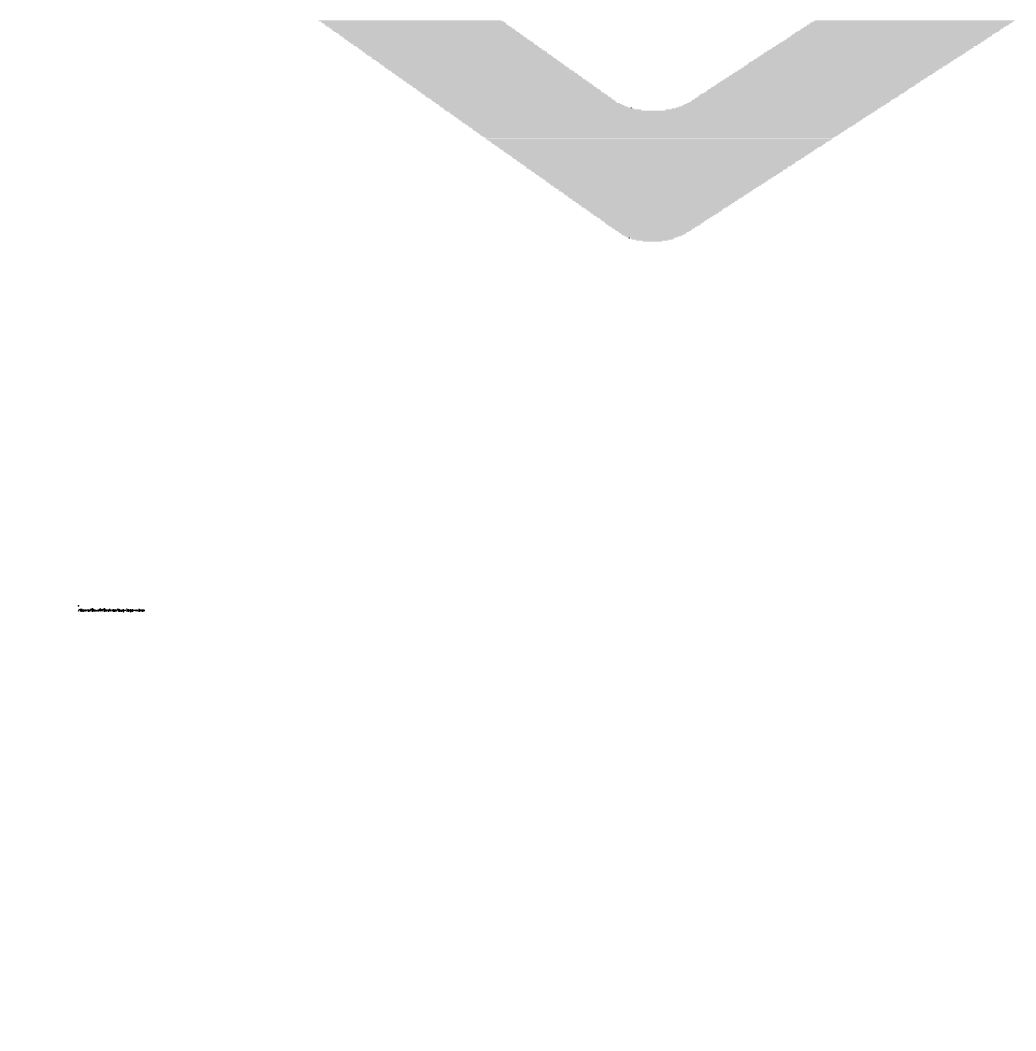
# Model space of a CAD drawing. Extents: x -10 to 136, y -30 to 100.
# Drawn here: x 85.138 to 88.664, y 59.962 to 63.543 of the extents above; entities that cross this region are included whole.
import ezdxf

# ---------------------------------------------------------------- set-up
doc = ezdxf.new("R2010")
doc.units = 0
for name, color, linetype in [('23', 7, 'CONTINUOUS'), ('25', 253, 'CONTINUOUS'), ('49', 253, 'CONTINUOUS')]:
    doc.layers.add(name, color=color, linetype=linetype)

# ---------------------------------------------------------------- blocks, each defined once
blk = doc.blocks.new('RECT')
blk.add_solid([(-0.5, -0.5), (0.5, -0.5), (-0.5, 0.5), (0.5, 0.5)])

msp = doc.modelspace()

# ---------------------------------------------------------------- linework, layer by layer
at = {"layer": '23'}
msp.add_point((85.344, 61.468), dxfattribs=at)
at = {"layer": '25'}
for p, q in [((85.344, 61.4489), (85.3491, 61.4565)), ((85.351, 61.4565), (85.351, 61.4502)), ((85.351, 61.4502), (85.3523, 61.4489)), ((85.3523, 61.4489), (85.3548, 61.4489)), ((85.3548, 61.4489), (85.3561, 61.4502)), ((85.3561, 61.4502), (85.3561, 61.4565)), ((85.358, 61.4527), (85.3593, 61.454)), ((85.3593, 61.4514), (85.358, 61.4527)), ((85.358, 61.4489), (85.3618, 61.4489)), ((85.3593, 61.454), (85.3631, 61.454)), ((85.3618, 61.4514), (85.3593, 61.4514)), ((85.3631, 61.4502), (85.3618, 61.4514)), ((85.3618, 61.4489), (85.3631, 61.4502)), ((85.365, 61.4527), (85.3663, 61.454)), ((85.365, 61.4502), (85.365, 61.4527)), ((85.3701, 61.4514), (85.365, 61.4514)), ((85.3663, 61.4489), (85.365, 61.4502)), ((85.3663, 61.454), (85.3688, 61.454)), ((85.3688, 61.4489), (85.3663, 61.4489)), ((85.3688, 61.454), (85.3701, 61.4527)), ((85.3701, 61.4527), (85.3701, 61.4514)), ((85.372, 61.4489), (85.372, 61.454)), ((85.372, 61.4514), (85.3745, 61.454)), ((85.3745, 61.454), (85.3758, 61.454)), ((85.3778, 61.4527), (85.3791, 61.454)), ((85.3791, 61.4514), (85.3778, 61.4527)), ((85.3778, 61.4489), (85.3816, 61.4489)), ((85.3791, 61.454), (85.3829, 61.454)), ((85.3816, 61.4514), (85.3791, 61.4514)), ((85.3829, 61.4502), (85.3816, 61.4514)), ((85.3816, 61.4489), (85.3829, 61.4502)), ((85.3848, 61.4489), (85.3899, 61.4565)), ((85.3918, 61.4565), (85.3918, 61.4489)), ((85.3956, 61.4565), (85.3918, 61.4565)), ((85.3918, 61.4489), (85.3956, 61.4489)), ((85.3969, 61.4552), (85.3956, 61.4565)), ((85.3956, 61.4489), (85.3969, 61.4502)), ((85.3969, 61.4502), (85.3969, 61.4552)), ((85.3988, 61.4502), (85.4001, 61.4514)), ((85.4001, 61.4489), (85.3988, 61.4502)), ((85.4001, 61.454), (85.4026, 61.454)), ((85.4001, 61.4514), (85.4039, 61.4514)), ((85.4039, 61.4489), (85.4001, 61.4489)), ((85.4026, 61.454), (85.4039, 61.4527)), ((85.4039, 61.4527), (85.4039, 61.4489)), ((85.4058, 61.454), (85.4083, 61.4489)), ((85.4083, 61.4489), (85.4109, 61.454)), ((85.4128, 61.4527), (85.4141, 61.454)), ((85.4128, 61.4502), (85.4128, 61.4527)), ((85.4179, 61.4514), (85.4128, 61.4514)), ((85.4141, 61.4489), (85.4128, 61.4502)), ((85.4141, 61.454), (85.4166, 61.454)), ((85.4166, 61.4489), (85.4141, 61.4489)), ((85.4166, 61.454), (85.4179, 61.4527)), ((85.4179, 61.4527), (85.4179, 61.4514)), ((85.4198, 61.4489), (85.4198, 61.4565)), ((85.4198, 61.4565), (85.4236, 61.4565)), ((85.4236, 61.4514), (85.4198, 61.4514)), ((85.4223, 61.4514), (85.4249, 61.4489)), ((85.4236, 61.4565), (85.4249, 61.4552)), ((85.4249, 61.4527), (85.4236, 61.4514)), ((85.4249, 61.4552), (85.4249, 61.4527)), ((85.4268, 61.4489), (85.4319, 61.4565)), ((85.4338, 61.4565), (85.4338, 61.4489)), ((85.4376, 61.4565), (85.4338, 61.4565)), ((85.4338, 61.4489), (85.4376, 61.4489)), ((85.4389, 61.4552), (85.4376, 61.4565)), ((85.4376, 61.4489), (85.4389, 61.4502)), ((85.4389, 61.4502), (85.4389, 61.4552)), ((85.4408, 61.4527), (85.4421, 61.454)), ((85.4408, 61.4502), (85.4408, 61.4527)), ((85.4459, 61.4514), (85.4408, 61.4514)), ((85.4421, 61.4489), (85.4408, 61.4502)), ((85.4421, 61.454), (85.4446, 61.454)), ((85.4446, 61.4489), (85.4421, 61.4489)), ((85.4446, 61.454), (85.4459, 61.4527)), ((85.4459, 61.4527), (85.4459, 61.4514)), ((85.4478, 61.4527), (85.4491, 61.454)), ((85.4491, 61.4514), (85.4478, 61.4527)), ((85.4478, 61.4489), (85.4516, 61.4489)), ((85.4491, 61.454), (85.4529, 61.454)), ((85.4516, 61.4514), (85.4491, 61.4514)), ((85.4529, 61.4502), (85.4516, 61.4514)), ((85.4516, 61.4489), (85.4529, 61.4502)), ((85.4548, 61.4489), (85.4548, 61.4565)), ((85.4548, 61.4514), (85.4586, 61.454)), ((85.4586, 61.4489), (85.4548, 61.4514)), ((85.4606, 61.454), (85.4631, 61.454)), ((85.4619, 61.4552), (85.4619, 61.4502)), ((85.4619, 61.4502), (85.4631, 61.4489)), ((85.4665, 61.454), (85.4653, 61.4527)), ((85.4653, 61.4527), (85.4653, 61.4502)), ((85.4653, 61.4502), (85.4665, 61.4489)), ((85.4691, 61.454), (85.4665, 61.454)), ((85.4665, 61.4489), (85.4691, 61.4489)), ((85.4703, 61.4527), (85.4691, 61.454)), ((85.4691, 61.4489), (85.4703, 61.4502)), ((85.4703, 61.4502), (85.4703, 61.4527)), ((85.4723, 61.4464), (85.4723, 61.454)), ((85.4723, 61.454), (85.4761, 61.454)), ((85.4761, 61.4489), (85.4723, 61.4489)), ((85.4761, 61.454), (85.4773, 61.4527)), ((85.4773, 61.4502), (85.4761, 61.4489)), ((85.4773, 61.4527), (85.4773, 61.4502)), ((85.4793, 61.4489), (85.4843, 61.4565)), ((85.4863, 61.4565), (85.4863, 61.4489)), ((85.4901, 61.454), (85.4863, 61.454)), ((85.4863, 61.4489), (85.4901, 61.4489)), ((85.4913, 61.4527), (85.4901, 61.454)), ((85.4901, 61.4489), (85.4913, 61.4502)), ((85.4913, 61.4502), (85.4913, 61.4527)), ((85.4933, 61.454), (85.4933, 61.4502)), ((85.4933, 61.4502), (85.4945, 61.4489)), ((85.4945, 61.4489), (85.4983, 61.4489)), ((85.4983, 61.4489), (85.4983, 61.454)), ((85.5015, 61.454), (85.5003, 61.4527)), ((85.5003, 61.4527), (85.5003, 61.4502)), ((85.5003, 61.4502), (85.5015, 61.4489)), ((85.5053, 61.454), (85.5015, 61.454)), ((85.5015, 61.4489), (85.5053, 61.4489)), ((85.5028, 61.4464), (85.5041, 61.4464)), ((85.5041, 61.4464), (85.5053, 61.4476)), ((85.5053, 61.4476), (85.5053, 61.454)), ((85.5073, 61.4527), (85.5123, 61.4527)), ((85.5143, 61.4565), (85.5155, 61.4565)), ((85.5143, 61.4489), (85.5168, 61.4489)), ((85.5155, 61.4565), (85.5155, 61.4489)), ((85.5202, 61.454), (85.5189, 61.4527)), ((85.5189, 61.4527), (85.5189, 61.4502)), ((85.5189, 61.4502), (85.5202, 61.4489)), ((85.5227, 61.454), (85.5202, 61.454)), ((85.5202, 61.4489), (85.5227, 61.4489)), ((85.524, 61.4527), (85.5227, 61.454)), ((85.5227, 61.4489), (85.524, 61.4502)), ((85.524, 61.4502), (85.524, 61.4527)), ((85.5272, 61.454), (85.5259, 61.4527)), ((85.5259, 61.4527), (85.5259, 61.4502)), ((85.5259, 61.4502), (85.5272, 61.4489)), ((85.531, 61.454), (85.5272, 61.454)), ((85.5272, 61.4489), (85.531, 61.4489)), ((85.5285, 61.4464), (85.5297, 61.4464)), ((85.5297, 61.4464), (85.531, 61.4476)), ((85.531, 61.4476), (85.531, 61.454)), ((85.5342, 61.454), (85.5329, 61.4527)), ((85.5329, 61.4527), (85.5329, 61.4502)), ((85.5329, 61.4502), (85.5342, 61.4489)), ((85.5367, 61.454), (85.5342, 61.454)), ((85.5342, 61.4489), (85.5367, 61.4489)), ((85.538, 61.4527), (85.5367, 61.454)), ((85.5367, 61.4489), (85.538, 61.4502)), ((85.538, 61.4502), (85.538, 61.4527)), ((85.5399, 61.4527), (85.545, 61.4527)), ((85.5469, 61.4489), (85.5469, 61.454)), ((85.5469, 61.454), (85.5482, 61.454)), ((85.5482, 61.454), (85.5494, 61.4527)), ((85.5494, 61.4527), (85.5507, 61.454)), ((85.5494, 61.4527), (85.5494, 61.4489)), ((85.5507, 61.454), (85.552, 61.4527)), ((85.552, 61.4527), (85.552, 61.4489)), ((85.5539, 61.4489), (85.5539, 61.4502)), ((85.5539, 61.4502), (85.5552, 61.4502)), ((85.5552, 61.4489), (85.5539, 61.4489)), ((85.5552, 61.4502), (85.5552, 61.4489)), ((85.5574, 61.4565), (85.5574, 61.4489)), ((85.5612, 61.454), (85.5574, 61.454)), ((85.5574, 61.4489), (85.5612, 61.4489)), ((85.5625, 61.4527), (85.5612, 61.454)), ((85.5612, 61.4489), (85.5625, 61.4502)), ((85.5625, 61.4502), (85.5625, 61.4527)), ((85.5644, 61.4489), (85.5644, 61.454)), ((85.5644, 61.454), (85.5657, 61.454)), ((85.5657, 61.454), (85.5669, 61.4527)), ((85.5669, 61.4527), (85.5682, 61.454)), ((85.5669, 61.4527), (85.5669, 61.4489)), ((85.5682, 61.454), (85.5695, 61.4527)), ((85.5695, 61.4527), (85.5695, 61.4489)), ((85.5714, 61.4464), (85.5714, 61.454)), ((85.5714, 61.454), (85.5752, 61.454)), ((85.5752, 61.4489), (85.5714, 61.4489)), ((85.5752, 61.454), (85.5765, 61.4527)), ((85.5765, 61.4502), (85.5752, 61.4489)), ((85.5765, 61.4527), (85.5765, 61.4502))]:
    msp.add_line(p, q, dxfattribs=at)
at = {"layer": '49'}
for radius in [38.2532, 37.9738]:
    msp.add_circle((65.024, 49.53), radius, dxfattribs=at)

# ---------------------------------------------------------------- block references
at = {"layer": '25'}
for p, xscale, yscale in [((86.5194, 63.5406), 0.6477, 0.0038), ((86.5271, 63.5368), 0.6477, 0.0038), ((86.5328, 63.533), 0.6515, 0.0038), ((86.5366, 63.5292), 0.6439, 0.0038), ((86.5423, 63.5254), 0.6477, 0.0038), ((86.5461, 63.5216), 0.6477, 0.0038), ((86.5537, 63.5178), 0.6477, 0.0038), ((88.2682, 63.5178), 0.7087, 0.0038), ((88.2758, 63.5216), 0.7086, 0.0038), ((88.2815, 63.5254), 0.7124, 0.0038), ((88.2873, 63.5292), 0.7087, 0.0038), ((88.293, 63.533), 0.7125, 0.0038), ((88.2987, 63.5368), 0.7087, 0.0038), ((88.3063, 63.5406), 0.7087, 0.0038), ((86.5575, 63.514), 0.6477, 0.0038), ((86.5652, 63.5102), 0.6477, 0.0038), ((86.569, 63.5064), 0.6477, 0.0039), ((86.5727, 63.5025), 0.6477, 0.0038), ((86.5804, 63.4987), 0.6477, 0.0038), ((86.5861, 63.4949), 0.6439, 0.0038), ((86.5918, 63.4911), 0.6477, 0.0038), ((86.5956, 63.4873), 0.6477, 0.0038), ((86.6013, 63.4835), 0.6438, 0.0038), ((86.6071, 63.4797), 0.6477, 0.0038), ((88.2111, 63.4797), 0.7087, 0.0038), ((88.2187, 63.4835), 0.7087, 0.0038), ((88.2244, 63.4873), 0.7125, 0.0038), ((88.2263, 63.4911), 0.7087, 0.0038), ((88.2339, 63.4949), 0.7086, 0.0038), ((88.2396, 63.4987), 0.7124, 0.0038), ((88.2473, 63.5025), 0.7125, 0.0038), ((88.2529, 63.5064), 0.7087, 0.0039), ((88.2568, 63.5102), 0.7087, 0.0038), ((88.2644, 63.514), 0.7087, 0.0038), ((86.6108, 63.4759), 0.6477, 0.0038), ((86.6185, 63.4721), 0.6477, 0.0038), ((86.6223, 63.4683), 0.6477, 0.0039), ((86.6279, 63.4644), 0.6515, 0.0038), ((86.6337, 63.4606), 0.6477, 0.0038), ((86.6394, 63.4568), 0.6438, 0.0038), ((86.6433, 63.453), 0.6515, 0.0038), ((86.6509, 63.4492), 0.6439, 0.0038), ((86.6547, 63.4454), 0.6439, 0.0038), ((88.1596, 63.4454), 0.7124, 0.0038), ((88.1634, 63.4492), 0.7048, 0.0038), ((88.1711, 63.453), 0.7125, 0.0038), ((88.1767, 63.4568), 0.7087, 0.0038), ((88.1825, 63.4606), 0.7125, 0.0038), ((88.1882, 63.4644), 0.7087, 0.0038), ((88.1958, 63.4683), 0.7086, 0.0039), ((88.1996, 63.4721), 0.7086, 0.0038), ((88.2072, 63.4759), 0.7086, 0.0038), ((86.6604, 63.4416), 0.6477, 0.0038), ((86.666, 63.4378), 0.6439, 0.0038), ((86.6718, 63.434), 0.6477, 0.0038), ((86.6775, 63.4302), 0.6516, 0.0039), ((86.6814, 63.4263), 0.6439, 0.0038), ((86.687, 63.4225), 0.6477, 0.0038), ((86.6928, 63.4187), 0.6515, 0.0038), ((86.6985, 63.4149), 0.6477, 0.0038), ((86.7041, 63.4111), 0.6439, 0.0038), ((88.1044, 63.4111), 0.7087, 0.0038), ((88.112, 63.4149), 0.7087, 0.0038), ((88.1176, 63.4187), 0.7125, 0.0038), ((88.1234, 63.4225), 0.7086, 0.0038), ((88.1291, 63.4263), 0.7124, 0.0038), ((88.1349, 63.4302), 0.7087, 0.0039), ((88.1406, 63.434), 0.7125, 0.0038), ((88.1463, 63.4378), 0.7087, 0.0038), ((88.1539, 63.4416), 0.7087, 0.0038), ((86.708, 63.4073), 0.6515, 0.0038), ((86.7137, 63.4035), 0.6477, 0.0038), ((86.7195, 63.3997), 0.6439, 0.0038), ((86.7251, 63.3959), 0.6477, 0.0038), ((86.7309, 63.3921), 0.6439, 0.0039), ((86.7366, 63.3882), 0.6477, 0.0038), ((86.7404, 63.3844), 0.6477, 0.0038), ((86.7461, 63.3806), 0.6439, 0.0038), ((86.7518, 63.3768), 0.6477, 0.0038), ((86.7576, 63.373), 0.6515, 0.0038), ((88.0472, 63.373), 0.7086, 0.0038), ((88.0529, 63.3768), 0.7048, 0.0038), ((88.0587, 63.3806), 0.7087, 0.0038), ((88.0663, 63.3844), 0.7087, 0.0038), ((88.0701, 63.3882), 0.7087, 0.0038), ((88.0757, 63.3921), 0.7125, 0.0039), ((88.0815, 63.3959), 0.7086, 0.0038), ((88.0891, 63.3997), 0.7086, 0.0038), ((88.0929, 63.4035), 0.7086, 0.0038), ((88.1005, 63.4073), 0.7087, 0.0038), ((86.7614, 63.3692), 0.6439, 0.0038), ((86.767, 63.3654), 0.6477, 0.0038), ((86.7747, 63.3616), 0.6477, 0.0038), ((86.7785, 63.3578), 0.6477, 0.0038), ((86.7861, 63.354), 0.6477, 0.0039), ((86.7899, 63.3501), 0.6477, 0.0038), ((86.7938, 63.3463), 0.6477, 0.0038), ((86.8013, 63.3425), 0.6477, 0.0038), ((86.8051, 63.3387), 0.6477, 0.0038), ((87.9939, 63.3387), 0.7087, 0.0038), ((87.9995, 63.3425), 0.7049, 0.0038), ((88.0053, 63.3463), 0.7086, 0.0038), ((88.0129, 63.3501), 0.7086, 0.0038), ((88.0167, 63.354), 0.7086, 0.0039), ((88.0243, 63.3578), 0.7087, 0.0038), ((88.0301, 63.3616), 0.7049, 0.0038), ((88.0358, 63.3654), 0.7087, 0.0038), ((88.0415, 63.3692), 0.7048, 0.0038), ((86.8109, 63.3349), 0.6439, 0.0038), ((86.8166, 63.3311), 0.6477, 0.0038), ((86.8204, 63.3273), 0.6477, 0.0038), ((86.828, 63.3235), 0.6477, 0.0038), ((86.8319, 63.3197), 0.6477, 0.0038), ((86.8394, 63.3159), 0.6477, 0.0039), ((86.8432, 63.312), 0.6477, 0.0038), ((86.849, 63.3082), 0.6439, 0.0038), ((86.8547, 63.3044), 0.6477, 0.0038), ((86.8604, 63.3006), 0.6439, 0.0038), ((87.9348, 63.3006), 0.7048, 0.0038), ((87.9405, 63.3044), 0.7086, 0.0038), ((87.9481, 63.3082), 0.7087, 0.0038), ((87.9558, 63.312), 0.7087, 0.0038), ((87.9577, 63.3159), 0.7049, 0.0039), ((87.9634, 63.3197), 0.7087, 0.0038), ((87.971, 63.3235), 0.7086, 0.0038), ((87.9767, 63.3273), 0.7048, 0.0038), ((87.9825, 63.3311), 0.7087, 0.0038), ((87.9882, 63.3349), 0.7049, 0.0038), ((86.8661, 63.2968), 0.6477, 0.0038), ((86.87, 63.293), 0.6477, 0.0038), ((86.8757, 63.2892), 0.6439, 0.0038), ((86.8813, 63.2854), 0.6477, 0.0038), ((86.8852, 63.2816), 0.6477, 0.0038), ((86.8928, 63.2778), 0.6477, 0.0039), ((86.8966, 63.2739), 0.6477, 0.0038), ((86.9023, 63.2701), 0.6515, 0.0038), ((86.9081, 63.2663), 0.6477, 0.0038), ((87.8834, 63.2663), 0.7087, 0.0038), ((87.891, 63.2701), 0.7086, 0.0038), ((87.8948, 63.2739), 0.7086, 0.0038), ((87.8986, 63.2778), 0.7086, 0.0039), ((87.9062, 63.2816), 0.7087, 0.0038), ((87.9139, 63.2854), 0.7087, 0.0038), ((87.9196, 63.2892), 0.7049, 0.0038), ((87.9253, 63.293), 0.7087, 0.0038), ((87.9291, 63.2968), 0.7086, 0.0038), ((86.9138, 63.2625), 0.6439, 0.0038), ((86.9194, 63.2587), 0.6477, 0.0038), ((86.9233, 63.2549), 0.6477, 0.0038), ((86.929, 63.2511), 0.6439, 0.0038), ((86.9366, 63.2473), 0.6515, 0.0038), ((86.9442, 63.2435), 0.6516, 0.0038), ((86.95, 63.2397), 0.6553, 0.0039), ((86.9575, 63.2358), 0.6629, 0.0038), ((86.9652, 63.232), 0.6629, 0.0038), ((87.3023, 63.232), 0.0038, 0.0038), ((87.8225, 63.232), 0.7239, 0.0038), ((87.83, 63.2358), 0.7163, 0.0038), ((87.8396, 63.2397), 0.7125, 0.0039), ((87.8471, 63.2435), 0.7125, 0.0038), ((87.8529, 63.2473), 0.7086, 0.0038), ((87.8605, 63.2511), 0.7086, 0.0038), ((87.8662, 63.2549), 0.7048, 0.0038), ((87.8701, 63.2587), 0.7049, 0.0038), ((87.8777, 63.2625), 0.7049, 0.0038), ((86.9747, 63.2282), 0.6744, 0.0038), ((86.9899, 63.2244), 0.6972, 0.0038), ((87.4071, 63.2206), 1.5164, 0.0038), ((87.409, 63.2168), 1.505, 0.0038), ((87.4072, 63.213), 1.4935, 0.0038), ((87.4072, 63.2092), 1.4859, 0.0038), ((87.4071, 63.2054), 1.4706, 0.0038), ((87.4052, 63.2016), 1.4592, 0.0039), ((87.4071, 63.1977), 1.4478, 0.0038), ((87.4052, 63.1939), 1.4364, 0.0038), ((87.7977, 63.2244), 0.7505, 0.0038), ((87.811, 63.2282), 0.7315, 0.0038), ((87.4052, 63.1901), 1.4288, 0.0038), ((87.4053, 63.1863), 1.4135, 0.0038), ((87.4053, 63.1825), 1.4059, 0.0038), ((87.4033, 63.1787), 1.3944, 0.0038), ((87.4052, 63.1749), 1.383, 0.0038), ((87.4052, 63.1711), 1.3678, 0.0038), ((87.4052, 63.1673), 1.3602, 0.0038), ((87.4033, 63.1635), 1.3488, 0.0039), ((87.4034, 63.1596), 1.3335, 0.0038), ((87.4033, 63.1558), 1.3258, 0.0038), ((87.4014, 63.152), 1.3144, 0.0038), ((87.4033, 63.1482), 1.303, 0.0038), ((87.4014, 63.1444), 1.2916, 0.0038), ((87.4033, 63.1406), 1.2802, 0.0038), ((87.4014, 63.1368), 1.2688, 0.0038), ((87.4014, 63.133), 1.2612, 0.0038), ((87.4014, 63.1292), 1.2458, 0.0038), ((87.4014, 63.1254), 1.2306, 0.0039), ((87.3995, 63.1215), 1.2268, 0.0038), ((87.4014, 63.1177), 1.2154, 0.0038), ((87.4014, 63.1139), 1.2002, 0.0038), ((87.3995, 63.1101), 1.1888, 0.0038), ((87.3995, 63.1063), 1.1811, 0.0038), ((87.3995, 63.1025), 1.1658, 0.0038), ((87.3995, 63.0987), 1.1582, 0.0038), ((87.4014, 63.0949), 1.1468, 0.0038), ((87.3976, 63.0911), 1.1316, 0.0038), ((87.3976, 63.0873), 1.124, 0.0039), ((87.3976, 63.0834), 1.1087, 0.0038), ((87.3995, 63.0796), 1.0972, 0.0038), ((87.3976, 63.0758), 1.0934, 0.0038), ((87.3976, 63.072), 1.0782, 0.0038), ((87.3976, 63.0682), 1.063, 0.0038), ((87.3976, 63.0644), 1.0554, 0.0038), ((87.3976, 63.0606), 1.0402, 0.0038), ((87.3976, 63.0568), 1.0325, 0.0038), ((87.3957, 63.053), 1.0211, 0.0038), ((87.3976, 63.0492), 1.0096, 0.0039), ((87.3957, 63.0453), 0.9982, 0.0038), ((87.3938, 63.0415), 0.9868, 0.0038), ((87.3957, 63.0377), 0.9754, 0.0038), ((87.3957, 63.0339), 0.9678, 0.0038), ((87.3957, 63.0301), 0.9525, 0.0038), ((87.3957, 63.0263), 0.9449, 0.0038), ((87.3938, 63.0225), 0.9258, 0.0038), ((87.3938, 63.0187), 0.9258, 0.0038), ((87.3938, 63.0149), 0.9106, 0.0038), ((87.3938, 63.0111), 0.8954, 0.0039), ((87.3937, 63.0072), 0.8877, 0.0038), ((87.3937, 63.0034), 0.8725, 0.0038), ((87.3937, 62.9996), 0.8649, 0.0038), ((87.3919, 62.9958), 0.8534, 0.0038), ((87.3938, 62.992), 0.842, 0.0038), ((87.3919, 62.9882), 0.8306, 0.0038), ((87.3919, 62.9844), 0.8153, 0.0038), ((87.3919, 62.9806), 0.8077, 0.0038), ((87.3919, 62.9768), 0.7925, 0.0038), ((87.3919, 62.973), 0.7849, 0.0039), ((87.39, 62.9691), 0.7734, 0.0038), ((87.3919, 62.9653), 0.762, 0.0038), ((87.39, 62.9615), 0.7506, 0.0038), ((87.3899, 62.9577), 0.7429, 0.0038), ((87.3899, 62.9539), 0.7277, 0.0038), ((87.3881, 62.9501), 0.7163, 0.0038), ((87.3899, 62.9463), 0.7049, 0.0038), ((87.39, 62.9425), 0.6896, 0.0038), ((87.3881, 62.9387), 0.6858, 0.0038), ((87.3881, 62.9349), 0.6705, 0.0039), ((87.3899, 62.931), 0.6591, 0.0038), ((87.3881, 62.9272), 0.6477, 0.0038), ((87.3881, 62.9234), 0.6401, 0.0038), ((87.3881, 62.9196), 0.6249, 0.0038), ((87.3881, 62.9158), 0.6172, 0.0038), ((87.3862, 62.912), 0.6058, 0.0038), ((87.3862, 62.9082), 0.5905, 0.0038), ((87.3862, 62.9044), 0.5829, 0.0038), ((87.3862, 62.9006), 0.5677, 0.0038), ((87.3862, 62.8968), 0.5601, 0.0039), ((87.3862, 62.8929), 0.5449, 0.0038), ((87.3862, 62.8891), 0.5372, 0.0038), ((87.3843, 62.8815), 0.5181, 0.0038), ((87.3862, 62.8853), 0.5219, 0.0038), ((87.3843, 62.8777), 0.5029, 0.0038), ((87.3843, 62.8739), 0.4877, 0.0038), ((87.3843, 62.8701), 0.4801, 0.0038), ((87.3862, 62.8663), 0.4687, 0.0038), ((87.3843, 62.8625), 0.4572, 0.0038), ((87.3843, 62.8587), 0.4495, 0.0039), ((87.3843, 62.8548), 0.4343, 0.0038), ((87.3824, 62.851), 0.4229, 0.0038), ((87.3843, 62.8472), 0.4115, 0.0038), ((87.3824, 62.8434), 0.4001, 0.0038), ((87.3843, 62.8396), 0.3887, 0.0038), ((87.3824, 62.8358), 0.3771, 0.0038), ((87.3805, 62.832), 0.3657, 0.0038), ((87.3824, 62.8282), 0.3543, 0.0038), ((87.3824, 62.8244), 0.3467, 0.0038), ((87.3805, 62.8206), 0.3353, 0.0039), ((87.3824, 62.8167), 0.3239, 0.0038), ((87.3805, 62.8129), 0.3125, 0.0038), ((87.3805, 62.8091), 0.2971, 0.0038), ((87.3805, 62.8053), 0.2895, 0.0038), ((87.3805, 62.8015), 0.2743, 0.0038), ((87.3805, 62.7977), 0.2667, 0.0038), ((87.3805, 62.7939), 0.2515, 0.0038), ((87.3786, 62.7901), 0.2401, 0.0038), ((87.3804, 62.7863), 0.2286, 0.0038), ((87.3786, 62.7825), 0.2171, 0.0039), ((87.3786, 62.7786), 0.2019, 0.0038), ((87.3766, 62.7748), 0.1829, 0.0038), ((87.2947, 62.771), 0.0038, 0.0038), ((87.3785, 62.771), 0.1562, 0.0038), ((87.3766, 62.7672), 0.1448, 0.0038), ((87.3766, 62.7634), 0.1143, 0.0038), ((87.3766, 62.7596), 0.0686, 0.0038)]:
    msp.add_blockref('RECT', p, dxfattribs=dict(at, xscale=xscale, yscale=yscale))

doc.saveas('drawing.dxf')
